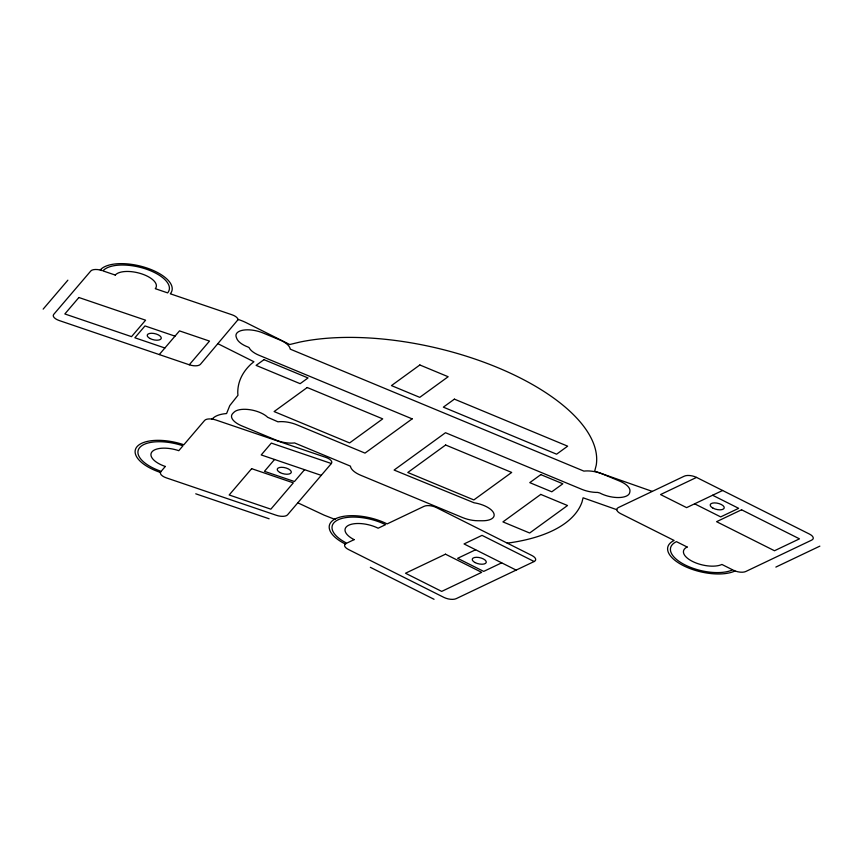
<?xml version="1.0" encoding="UTF-8"?>
<svg xmlns="http://www.w3.org/2000/svg" width="863" height="863" viewBox="0 0 863 863"><rect width="100%" height="100%" fill="white"/><g stroke="black" fill="none" stroke-linecap="round" stroke-linejoin="round"><path stroke-width="1.29" d="M616.765 509.677L583.086 497.8L581.996 502.072A183.312 80.356 13.1 0 1 510.993 542.633L507.196 543.107M237.972 319.742L200.421 364.326A8.986 3.937 13.1 0 1 189.277 364.779L59.223 320.54A8.986 3.937 13.1 0 1 53.7 314.412L90.788 270.982A8.986 3.937 13.1 0 1 101.931 270.529L100.259 269.957A37.735 16.548 13.1 0 1 147.077 268.059A37.735 16.548 13.1 0 1 170.291 293.787L231.974 314.768A8.986 3.937 13.1 0 1 237.972 319.742L238.145 319.418A32.352 14.186 13.1 0 1 246.484 322.838L289.741 344.52L299.785 342.093A183.312 80.356 13.1 0 1 497.649 367.595A183.312 80.356 13.1 0 1 596.225 465.211L594.693 471.176L652.299 491.403M43.15 309.127L67.875 280.173M159.267 354.564L179.493 330.885L209.504 341.09L189.277 364.779M274.553 459.483L264.445 471.327L294.456 481.532L304.563 469.688M331.36 463.517L287.53 514.844A8.986 3.937 13.1 0 1 276.376 515.297L166.343 477.865A8.986 3.937 13.1 0 1 160.809 471.737L160.248 472.395A37.735 16.548 13.1 0 1 137.034 446.667A37.735 16.548 13.1 0 1 183.851 444.758L204.639 420.41A8.986 3.937 13.1 0 1 215.782 419.957L325.826 457.39A8.986 3.937 13.1 0 1 331.36 463.517L271.327 443.097L261.219 454.941L321.241 475.362M335.729 518.663A37.735 16.548 13.1 0 0 345.135 543.917L346.139 543.442A8.986 3.937 13.1 0 0 348.382 549.461L443.938 597.412A8.986 3.937 13.1 0 0 456.171 598.663L534.154 561.522A8.986 3.937 13.1 0 0 531.91 555.513L436.354 507.552A8.986 3.937 13.1 0 0 424.121 506.301L387.131 523.917A37.735 16.548 13.1 0 0 335.729 518.663L334.596 519.267L324.132 515.157L297.8 502.805M475.621 549.753L457.627 558.318L483.69 571.403L501.683 562.827M696.538 477.412A8.986 3.937 13.1 0 0 684.305 476.16L618.329 507.584A8.986 3.937 13.1 0 0 620.562 513.593L674.132 540.475A37.735 16.548 13.1 0 0 683.55 565.74A37.735 16.548 13.1 0 0 734.942 570.993L733.496 570.27A8.986 3.937 13.1 0 0 745.729 571.522L811.716 540.098A8.986 3.937 13.1 0 0 809.472 534.078L696.538 477.412L660.551 494.553L686.614 507.627L722.601 490.486M775.859 567.088L819.85 546.139M211.694 419.03L212.816 418.415A32.352 14.186 13.1 0 1 224.013 413.83L226.581 413.55L229.785 405.588L237.972 395.265L237.767 393.15A183.312 80.356 13.1 0 1 250.971 364.154L253.916 361.737L217.994 343.744M174.995 336.149L144.984 325.934L134.865 337.778L164.887 347.994M195.75 493.809L269.116 518.771M712.611 495.243L738.663 508.329L720.67 516.894L694.607 503.819M534.154 561.522L482.029 535.362L464.035 543.938L516.16 570.098M370.335 567.325L434.046 599.289M78.889 297.508L64.844 313.959L131.532 336.646L145.588 320.195L78.889 297.508M165.308 466.473L161.144 471.338A34.865 15.286 13.1 0 1 139.698 447.573A34.865 15.286 13.1 0 1 182.945 445.804L178.792 450.68A21.564 9.45 13.1 0 0 152.039 451.77A21.564 9.45 13.1 0 0 165.308 466.473M251.651 468.674L229.17 494.984L270.853 509.17L293.334 482.849L251.651 468.674M263.992 359.655L256.106 365.383L300.141 383.679L308.026 377.951L263.992 359.655M307.217 387.519L274.1 411.565L349.601 442.924L382.719 418.868L307.217 387.519M419.839 364.973L391.457 385.599L419.763 397.358L448.156 376.732L419.839 364.973M412.158 418.868L365.006 453.107L296.743 424.758A19.051 8.35 13.1 0 0 279.17 421.694L277.972 421.824L267.659 417.293A19.051 8.35 13.1 0 0 250.033 409.731A19.051 8.35 13.1 0 0 234.035 412.212A56.818 24.908 13.1 0 0 232.169 414.208A19.051 8.35 13.1 0 0 241.802 425.88L275.772 439.99A19.051 8.35 13.1 0 0 293.355 443.053L294.542 442.924L350.454 466.149L350.561 466.807A19.051 8.35 13.1 0 0 360.712 475.265L462.633 517.595A19.051 8.35 13.1 0 0 477.778 520.734L482.309 520.767A19.051 8.35 13.1 0 0 493.69 513.032A19.051 8.35 13.1 0 0 474.057 502.784L394.1 470.055L445.502 432.719L581.716 489.289A19.051 8.35 13.1 0 0 597.66 492.417L599.817 493A19.051 8.35 13.1 0 0 618.879 497.541A19.051 8.35 13.1 0 0 629.763 492.341A46.289 20.291 13.1 0 0 629.958 490.357A19.051 8.35 13.1 0 0 619.677 481.112L602.687 474.057A19.051 8.35 13.1 0 0 585.114 470.993L583.917 471.122L290.195 349.127L290.087 348.458A19.051 8.35 13.1 0 0 279.936 340L262.945 332.945A19.051 8.35 13.1 0 0 243.269 330.141A19.051 8.35 13.1 0 0 236.311 337.304A50.939 22.33 13.1 0 0 237.357 339.677A19.051 8.35 13.1 0 0 248.091 347.066L249.127 347.67A19.051 8.35 13.1 0 0 258.965 355.243L412.158 418.868M454.402 399.138L443.355 407.153L556.603 454.186L567.649 446.171L454.402 399.138M445.632 445.006L407.789 472.493L473.852 499.925L511.694 472.439L445.632 445.006M540.821 474.628L529.774 482.644L551.802 491.791L562.838 483.776L540.821 474.628M540.767 494.413L502.924 521.899L529.666 533.01L567.509 505.524L540.767 494.413M354.132 539.634L346.743 543.161A34.865 15.286 13.1 0 1 338.048 519.828A34.865 15.286 13.1 0 1 385.524 524.682L378.134 528.21A21.564 9.45 13.1 0 0 348.76 525.2A21.564 9.45 13.1 0 0 354.132 539.634M445.491 554.186L405.502 573.237L441.694 591.403L481.683 572.352L445.491 554.186M741.565 509.785L716.57 521.684L774.489 550.745L799.472 538.846L741.565 509.785M115.264 275.07L102.934 270.874A34.865 15.286 13.1 0 1 146.181 269.105A34.865 15.286 13.1 0 1 167.627 292.881L155.286 288.684A21.564 9.45 13.1 0 0 142.017 273.981A21.564 9.45 13.1 0 0 115.264 275.07M687.164 547.023L676.452 541.64A34.865 15.286 13.1 0 0 685.146 564.974A34.865 15.286 13.1 0 0 732.622 569.839L721.91 564.456A21.564 9.45 13.1 0 1 692.547 561.457A21.564 9.45 13.1 0 1 687.164 547.023M713.032 508.167A7.184 3.15 13.1 0 0 724.208 508.027A7.184 3.15 13.1 0 0 714.413 502.892A7.184 3.15 13.1 0 0 713.032 508.167M149.989 338.501A7.184 3.15 13.1 0 0 161.241 338.447A7.184 3.15 13.1 0 0 151.564 333.258A7.184 3.15 13.1 0 0 149.989 338.501M475.071 562.568A7.184 3.15 13.1 0 0 486.247 562.428A7.184 3.15 13.1 0 0 476.441 557.293A7.184 3.15 13.1 0 0 475.071 562.568M280.011 472.536A7.184 3.15 13.1 0 0 291.263 472.482A7.184 3.15 13.1 0 0 281.575 467.293A7.184 3.15 13.1 0 0 280.011 472.536"/></g></svg>
